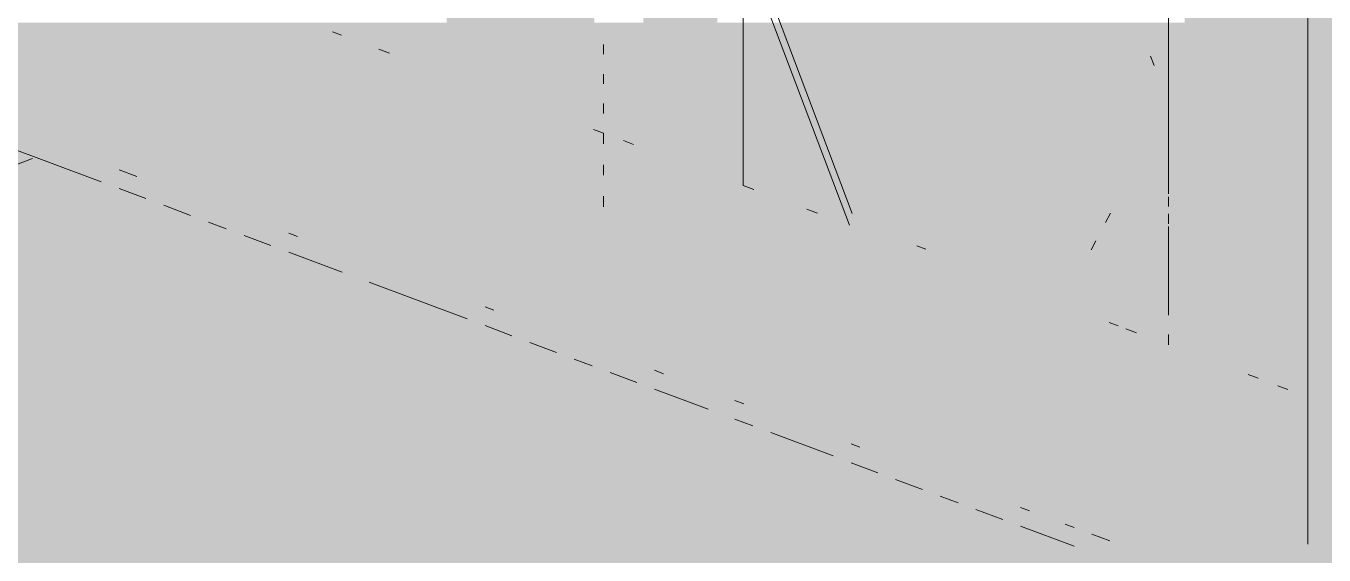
# Paper-space layout '03 3D Building and Roof' of a CAD drawing. Header units: millimetres. Extents: x 5 to 415, y 5 to 292.
# Drawn here: x 169.51 to 178.55, y 92.18 to 95.86 of the extents above; entities that cross this region are included whole.
import ezdxf

# ---------------------------------------------------------------- set-up
doc = ezdxf.new("R2010")
doc.units = ezdxf.units.MM
doc.layers.add('EXISTING', color=7, linetype='Continuous')
doc.layers.add('IMAGES', color=7, linetype='Continuous')

# ---------------------------------------------------------------- blocks, each defined once
blk = doc.blocks.new('SHEET_03')
at = {"layer": 'EXISTING', "color": 250, "lineweight": 9}
for p, q in [((174.502, 94.7517), (174.502, 98.1184)), ((177.4646, 95.3252), (177.4646, 96.5878)), ((178.4368, 96.6445), (178.4368, 93.2777)), ((174.502, 96.4351), (174.502, 94.7517)), ((175.2427, 94.4742), (174.502, 96.4351)), ((174.5464, 96.4517), (175.2624, 94.5562)), ((171.7055, 95.7993), (171.6426, 95.8228)), ((177.4646, 95.8406), (177.4646, 95.7719)), ((171.9653, 95.702), (172.0393, 95.6742)), ((173.5299, 95.7342), (173.5299, 95.6655)), ((177.3412, 95.6521), (177.3659, 95.5867)), ((177.4646, 95.6344), (177.4646, 95.0161)), ((173.5299, 95.5281), (173.5299, 95.4594)), ((173.5299, 95.322), (173.5299, 95.2533)), ((177.4646, 94.694), (177.4646, 95.3252)), ((173.4605, 95.1419), (173.5299, 95.1159)), ((173.5299, 95.1159), (173.5299, 95.0426)), ((173.6688, 95.0638), (173.7382, 95.0378)), ((170.0309, 94.7761), (169.347, 95.0323)), ((168.5527, 94.565), (169.551, 94.939)), ((173.5299, 94.896), (173.5299, 94.8228)), ((177.4646, 94.8786), (177.4646, 94.8099)), ((170.1553, 94.8606), (170.2797, 94.814)), ((170.3418, 94.6596), (170.1553, 94.7295)), ((174.502, 94.7517), (174.5761, 94.7239)), ((170.6527, 94.5432), (170.4662, 94.613)), ((173.5299, 94.6762), (173.5299, 94.603)), ((177.4646, 94.6725), (177.4646, 94.6038)), ((174.9464, 94.5852), (175.0205, 94.5575)), ((177.0606, 94.5584), (177.027, 94.4945)), ((177.4646, 94.4836), (177.4646, 94.5537)), ((170.9014, 94.45), (170.7771, 94.4966)), ((171.3367, 94.4181), (171.3989, 94.3948)), ((177.4646, 94.4664), (177.4646, 93.848)), ((171.2123, 94.3335), (171.0258, 94.4034)), ((175.7132, 94.3313), (175.7761, 94.3077)), ((176.9596, 94.3667), (176.926, 94.3028)), ((177.4646, 94.2731), (177.4646, 94.3433)), ((171.7097, 94.1472), (171.3367, 94.2869)), ((172.5802, 93.8211), (171.8963, 94.0773)), ((177.4646, 94.0627), (177.4646, 94.1329)), ((172.7046, 93.9056), (172.7668, 93.8823)), ((177.4646, 93.8523), (177.4646, 93.9224)), ((177.1157, 93.7726), (177.0528, 93.7962)), ((172.8911, 93.7046), (172.7046, 93.7745)), ((177.1684, 93.7529), (177.2424, 93.7251)), ((177.4646, 93.6419), (177.4646, 93.712)), ((177.4646, 93.7106), (177.4646, 93.6419)), ((173.202, 93.5882), (173.0155, 93.6581)), ((173.4507, 93.495), (173.3264, 93.5416)), ((173.7616, 93.3785), (173.5751, 93.4484)), ((173.886, 93.4631), (173.9481, 93.4398)), ((178.0201, 93.4338), (178.0896, 93.4078)), ((174.259, 93.1922), (173.886, 93.332)), ((178.2284, 93.3557), (178.2979, 93.3297)), ((174.4456, 93.2534), (174.5077, 93.2301)), ((178.4368, 93.2777), (178.4368, 92.2519)), ((174.5699, 93.0757), (174.4456, 93.1223)), ((175.1295, 92.8661), (174.6943, 93.0292)), ((175.2539, 92.9506), (175.3161, 92.9273)), ((175.4404, 92.7497), (175.2539, 92.8195)), ((175.7513, 92.6332), (175.5648, 92.7031)), ((176, 92.54), (175.8757, 92.5866)), ((176.3109, 92.4236), (176.1244, 92.4934)), ((176.4353, 92.5081), (176.4974, 92.4848)), ((176.8083, 92.2372), (176.4353, 92.377)), ((176.7461, 92.3916), (176.8083, 92.3683)), ((176.9327, 92.3218), (177.057, 92.2752))]:
    blk.add_line(p, q, dxfattribs=at)
at = {"layer": 'IMAGES', "color": 7}
for points in [[(173.808, 95.2), (174.1508, 95.2), (173.808, 97.9429), (174.1508, 97.9429)], [(174.1508, 95.2), (174.3221, 95.2), (174.1508, 97.7714), (174.3221, 97.7714)], [(177.578, 95.7143), (178.0921, 95.7143), (177.578, 96.4), (178.0921, 96.4)], [(178.0921, 93.6571), (178.2635, 93.6571), (178.0921, 96.4), (178.2635, 96.4)], [(173.2939, 95.7143), (173.4653, 95.7143), (173.2939, 96.2286), (173.4653, 96.2286)], [(178.2635, 93.3143), (178.4348, 93.3143), (178.2635, 96.2286), (178.4348, 96.2286)], [(178.4348, 92.2857), (178.6062, 92.2857), (178.4348, 96.2286), (178.6062, 96.2286)], [(172.4371, 95.7143), (172.7798, 95.7143), (172.4371, 96.0571), (172.7798, 96.0571)], [(172.7798, 95.7143), (172.9512, 95.7143), (172.7798, 96.0571), (172.9512, 96.0571)], [(172.9512, 95.7143), (173.2939, 95.7143), (172.9512, 96.0571), (173.2939, 96.0571)], [(169.0099, 95.7143), (170.7235, 95.7143), (169.0099, 95.8857), (170.7235, 95.8857)], [(170.7235, 95.7143), (170.8949, 95.7143), (170.7235, 95.8857), (170.8949, 95.8857)], [(170.8949, 95.7143), (171.0662, 95.7143), (170.8949, 95.8857), (171.0662, 95.8857)], [(171.0662, 95.7143), (171.2376, 95.7143), (171.0662, 95.8857), (171.2376, 95.8857)], [(171.2376, 95.7143), (171.4089, 95.7143), (171.2376, 95.8857), (171.4089, 95.8857)], [(171.4089, 95.7143), (171.5803, 95.7143), (171.4089, 95.8857), (171.5803, 95.8857)], [(171.5803, 95.7143), (171.923, 95.7143), (171.5803, 95.8857), (171.923, 95.8857)], [(171.923, 95.7143), (172.0944, 95.7143), (171.923, 95.8857), (172.0944, 95.8857)], [(172.0944, 95.7143), (172.4371, 95.7143), (172.0944, 95.8857), (172.4371, 95.8857)], [(173.4653, 95.7143), (173.6367, 95.7143), (173.4653, 95.8857), (173.6367, 95.8857)], [(173.6367, 95.3714), (173.808, 95.3714), (173.6367, 95.8857), (173.808, 95.8857)], [(174.3221, 95.0286), (174.4935, 95.0286), (174.3221, 95.8857), (174.4935, 95.8857)], [(174.4935, 94.6857), (174.6648, 94.6857), (174.4935, 95.8857), (174.6648, 95.8857)], [(174.6648, 95.7143), (174.8362, 95.7143), (174.6648, 95.8857), (174.8362, 95.8857)], [(174.8362, 95.7143), (175.0076, 95.7143), (174.8362, 95.8857), (175.0076, 95.8857)], [(175.0076, 95.7143), (175.1789, 95.7143), (175.0076, 95.8857), (175.1789, 95.8857)], [(175.1789, 95.7143), (177.0639, 95.7143), (175.1789, 95.8857), (177.0639, 95.8857)], [(177.0639, 95.5429), (177.2353, 95.5429), (177.0639, 95.8857), (177.2353, 95.8857)], [(177.2353, 95.7143), (177.578, 95.7143), (177.2353, 95.8857), (177.578, 95.8857)], [(169.3526, 95.5429), (169.5239, 95.5429), (169.3526, 95.7143), (169.5239, 95.7143)], [(169.5239, 95.5429), (169.6953, 95.5429), (169.5239, 95.7143), (169.6953, 95.7143)], [(169.6953, 95.5429), (171.0662, 95.5429), (169.6953, 95.7143), (171.0662, 95.7143)], [(171.0662, 95.5429), (171.2376, 95.5429), (171.0662, 95.7143), (171.2376, 95.7143)], [(171.2376, 95.5429), (171.4089, 95.5429), (171.2376, 95.7143), (171.4089, 95.7143)], [(171.4089, 95.5429), (171.7517, 95.5429), (171.4089, 95.7143), (171.7517, 95.7143)], [(171.7517, 95.5429), (171.923, 95.5429), (171.7517, 95.7143), (171.923, 95.7143)], [(171.923, 95.5429), (172.2658, 95.5429), (171.923, 95.7143), (172.2658, 95.7143)], [(172.2658, 95.5429), (172.4371, 95.5429), (172.2658, 95.7143), (172.4371, 95.7143)], [(172.4371, 95.5429), (172.6085, 95.5429), (172.4371, 95.7143), (172.6085, 95.7143)], [(172.6085, 95.5429), (172.7798, 95.5429), (172.6085, 95.7143), (172.7798, 95.7143)], [(172.7798, 95.5429), (173.2939, 95.5429), (172.7798, 95.7143), (173.2939, 95.7143)], [(173.2939, 95.3714), (173.4653, 95.3714), (173.2939, 95.7143), (173.4653, 95.7143)], [(173.4653, 95.2), (173.6367, 95.2), (173.4653, 95.7143), (173.6367, 95.7143)], [(174.6648, 95.5429), (174.8362, 95.5429), (174.6648, 95.7143), (174.8362, 95.7143)], [(174.8362, 95.5429), (175.0076, 95.5429), (174.8362, 95.7143), (175.0076, 95.7143)], [(175.0076, 95.5429), (177.0639, 95.5429), (175.0076, 95.7143), (177.0639, 95.7143)], [(177.2353, 95.5429), (177.4066, 95.5429), (177.2353, 95.7143), (177.4066, 95.7143)], [(177.4066, 95.5429), (177.578, 95.5429), (177.4066, 95.7143), (177.578, 95.7143)], [(177.578, 95.5429), (177.7494, 95.5429), (177.578, 95.7143), (177.7494, 95.7143)], [(177.7494, 94.8571), (178.0921, 94.8571), (177.7494, 95.7143), (178.0921, 95.7143)], [(169.3526, 95.3714), (169.5239, 95.3714), (169.3526, 95.5429), (169.5239, 95.5429)], [(169.5239, 95.3714), (169.6953, 95.3714), (169.5239, 95.5429), (169.6953, 95.5429)], [(169.6953, 95.3714), (169.8667, 95.3714), (169.6953, 95.5429), (169.8667, 95.5429)], [(169.8667, 95.3714), (170.038, 95.3714), (169.8667, 95.5429), (170.038, 95.5429)], [(170.038, 95.3714), (171.7517, 95.3714), (170.038, 95.5429), (171.7517, 95.5429)], [(171.7517, 95.3714), (171.923, 95.3714), (171.7517, 95.5429), (171.923, 95.5429)], [(171.923, 95.3714), (172.0944, 95.3714), (171.923, 95.5429), (172.0944, 95.5429)], [(172.0944, 95.3714), (172.2658, 95.3714), (172.0944, 95.5429), (172.2658, 95.5429)], [(172.2658, 95.3714), (172.6085, 95.3714), (172.2658, 95.5429), (172.6085, 95.5429)], [(172.6085, 95.3714), (172.7798, 95.3714), (172.6085, 95.5429), (172.7798, 95.5429)], [(172.7798, 95.3714), (172.9512, 95.3714), (172.7798, 95.5429), (172.9512, 95.5429)], [(172.9512, 95.3714), (173.1226, 95.3714), (172.9512, 95.5429), (173.1226, 95.5429)], [(173.1226, 95.3714), (173.2939, 95.3714), (173.1226, 95.5429), (173.2939, 95.5429)], [(174.6648, 94.8571), (174.8362, 94.8571), (174.6648, 95.5429), (174.8362, 95.5429)], [(174.8362, 95.2), (175.0076, 95.2), (174.8362, 95.5429), (175.0076, 95.5429)], [(175.0076, 95.3714), (175.1789, 95.3714), (175.0076, 95.5429), (175.1789, 95.5429)], [(175.1789, 95.3714), (177.2353, 95.3714), (175.1789, 95.5429), (177.2353, 95.5429)], [(177.2353, 95.3714), (177.4066, 95.3714), (177.2353, 95.5429), (177.4066, 95.5429)], [(177.4066, 95.2), (177.578, 95.2), (177.4066, 95.5429), (177.578, 95.5429)], [(177.578, 95.2), (177.7494, 95.2), (177.578, 95.5429), (177.7494, 95.5429)], [(169.3526, 95.2), (169.5239, 95.2), (169.3526, 95.3714), (169.5239, 95.3714)], [(169.5239, 95.2), (169.6953, 95.2), (169.5239, 95.3714), (169.6953, 95.3714)], [(169.6953, 95.2), (170.038, 95.2), (169.6953, 95.3714), (170.038, 95.3714)], [(170.038, 95.2), (170.2094, 95.2), (170.038, 95.3714), (170.2094, 95.3714)], [(170.2094, 95.2), (170.3808, 95.2), (170.2094, 95.3714), (170.3808, 95.3714)], [(170.3808, 95.2), (171.923, 95.2), (170.3808, 95.3714), (171.923, 95.3714)], [(171.923, 95.2), (172.2658, 95.2), (171.923, 95.3714), (172.2658, 95.3714)], [(172.2658, 95.2), (172.4371, 95.2), (172.2658, 95.3714), (172.4371, 95.3714)], [(172.4371, 95.2), (172.6085, 95.2), (172.4371, 95.3714), (172.6085, 95.3714)], [(172.6085, 95.2), (172.9512, 95.2), (172.6085, 95.3714), (172.9512, 95.3714)], [(172.9512, 95.2), (173.1226, 95.2), (172.9512, 95.3714), (173.1226, 95.3714)], [(173.1226, 95.2), (173.4653, 95.2), (173.1226, 95.3714), (173.4653, 95.3714)], [(173.6367, 95.2), (173.808, 95.2), (173.6367, 95.3714), (173.808, 95.3714)], [(175.0076, 95.2), (175.3503, 95.2), (175.0076, 95.3714), (175.3503, 95.3714)], [(175.3503, 95.2), (177.0639, 95.2), (175.3503, 95.3714), (177.0639, 95.3714)], [(177.0639, 95.2), (177.2353, 95.2), (177.0639, 95.3714), (177.2353, 95.3714)], [(177.2353, 95.2), (177.4066, 95.2), (177.2353, 95.3714), (177.4066, 95.3714)], [(169.3526, 95.0286), (169.5239, 95.0286), (169.3526, 95.2), (169.5239, 95.2)], [(169.5239, 95.0286), (169.6953, 95.0286), (169.5239, 95.2), (169.6953, 95.2)], [(169.6953, 95.0286), (169.8667, 95.0286), (169.6953, 95.2), (169.8667, 95.2)], [(169.8667, 95.0286), (170.038, 95.0286), (169.8667, 95.2), (170.038, 95.2)], [(170.038, 95.0286), (170.3808, 95.0286), (170.038, 95.2), (170.3808, 95.2)], [(170.3808, 95.0286), (170.5521, 95.0286), (170.3808, 95.2), (170.5521, 95.2)], [(170.5521, 95.0286), (170.7235, 95.0286), (170.5521, 95.2), (170.7235, 95.2)], [(170.7235, 95.0286), (171.2376, 95.0286), (170.7235, 95.2), (171.2376, 95.2)], [(171.2376, 95.0286), (171.4089, 95.0286), (171.2376, 95.2), (171.4089, 95.2)], [(171.4089, 95.0286), (172.4371, 95.0286), (171.4089, 95.2), (172.4371, 95.2)], [(172.4371, 95.0286), (172.6085, 95.0286), (172.4371, 95.2), (172.6085, 95.2)], [(172.6085, 95.0286), (172.7798, 95.0286), (172.6085, 95.2), (172.7798, 95.2)], [(172.7798, 95.0286), (173.1226, 95.0286), (172.7798, 95.2), (173.1226, 95.2)], [(173.1226, 95.0286), (173.2939, 95.0286), (173.1226, 95.2), (173.2939, 95.2)], [(173.2939, 95.0286), (173.4653, 95.0286), (173.2939, 95.2), (173.4653, 95.2)], [(173.4653, 95.0286), (173.6367, 95.0286), (173.4653, 95.2), (173.6367, 95.2)], [(173.6367, 95.0286), (173.808, 95.0286), (173.6367, 95.2), (173.808, 95.2)], [(173.808, 95.0286), (174.3221, 95.0286), (173.808, 95.2), (174.3221, 95.2)], [(174.8362, 95.0286), (175.0076, 95.0286), (174.8362, 95.2), (175.0076, 95.2)], [(175.0076, 95.0286), (175.1789, 95.0286), (175.0076, 95.2), (175.1789, 95.2)], [(175.1789, 95.0286), (177.0639, 95.0286), (175.1789, 95.2), (177.0639, 95.2)], [(177.0639, 94.8571), (177.2353, 94.8571), (177.0639, 95.2), (177.2353, 95.2)], [(177.2353, 95.0286), (177.4066, 95.0286), (177.2353, 95.2), (177.4066, 95.2)], [(177.4066, 95.0286), (177.578, 95.0286), (177.4066, 95.2), (177.578, 95.2)], [(177.578, 94.8571), (177.7494, 94.8571), (177.578, 95.2), (177.7494, 95.2)], [(169.3526, 94.8571), (169.5239, 94.8571), (169.3526, 95.0286), (169.5239, 95.0286)], [(169.5239, 94.8571), (169.6953, 94.8571), (169.5239, 95.0286), (169.6953, 95.0286)], [(169.6953, 94.8571), (169.8667, 94.8571), (169.6953, 95.0286), (169.8667, 95.0286)], [(169.8667, 94.8571), (170.038, 94.8571), (169.8667, 95.0286), (170.038, 95.0286)], [(170.038, 94.8571), (170.3808, 94.8571), (170.038, 95.0286), (170.3808, 95.0286)], [(170.3808, 94.8571), (170.5521, 94.8571), (170.3808, 95.0286), (170.5521, 95.0286)], [(170.5521, 94.8571), (171.0662, 94.8571), (170.5521, 95.0286), (171.0662, 95.0286)], [(171.0662, 94.8571), (171.2376, 94.8571), (171.0662, 95.0286), (171.2376, 95.0286)], [(171.2376, 94.8571), (171.4089, 94.8571), (171.2376, 95.0286), (171.4089, 95.0286)], [(171.4089, 94.8571), (171.5803, 94.8571), (171.4089, 95.0286), (171.5803, 95.0286)], [(171.5803, 94.8571), (173.1226, 94.8571), (171.5803, 95.0286), (173.1226, 95.0286)], [(173.1226, 94.8571), (173.2939, 94.8571), (173.1226, 95.0286), (173.2939, 95.0286)], [(173.2939, 94.8571), (173.4653, 94.8571), (173.2939, 95.0286), (173.4653, 95.0286)], [(173.4653, 94.5143), (173.6367, 94.5143), (173.4653, 95.0286), (173.6367, 95.0286)], [(173.6367, 94.8571), (173.808, 94.8571), (173.6367, 95.0286), (173.808, 95.0286)], [(173.808, 94.8571), (173.9794, 94.8571), (173.808, 95.0286), (173.9794, 95.0286)], [(173.9794, 94.8571), (174.1508, 94.8571), (173.9794, 95.0286), (174.1508, 95.0286)], [(174.1508, 94.8571), (174.3221, 94.8571), (174.1508, 95.0286), (174.3221, 95.0286)], [(174.3221, 94.8571), (174.4935, 94.8571), (174.3221, 95.0286), (174.4935, 95.0286)], [(174.8362, 94.8571), (175.0076, 94.8571), (174.8362, 95.0286), (175.0076, 95.0286)], [(175.0076, 94.8571), (175.1789, 94.8571), (175.0076, 95.0286), (175.1789, 95.0286)], [(175.1789, 94.8571), (175.3503, 94.8571), (175.1789, 95.0286), (175.3503, 95.0286)], [(175.3503, 94.8571), (177.0639, 94.8571), (175.3503, 95.0286), (177.0639, 95.0286)], [(177.2353, 94.8571), (177.578, 94.8571), (177.2353, 95.0286), (177.578, 95.0286)], [(169.3526, 94.6857), (170.038, 94.6857), (169.3526, 94.8571), (170.038, 94.8571)], [(170.038, 94.6857), (170.2094, 94.6857), (170.038, 94.8571), (170.2094, 94.8571)], [(170.2094, 94.6857), (170.3808, 94.6857), (170.2094, 94.8571), (170.3808, 94.8571)], [(170.3808, 94.6857), (170.5521, 94.6857), (170.3808, 94.8571), (170.5521, 94.8571)], [(170.5521, 94.6857), (170.8949, 94.6857), (170.5521, 94.8571), (170.8949, 94.8571)], [(170.8949, 94.6857), (171.0662, 94.6857), (170.8949, 94.8571), (171.0662, 94.8571)], [(171.0662, 94.6857), (171.2376, 94.6857), (171.0662, 94.8571), (171.2376, 94.8571)], [(171.2376, 94.6857), (171.4089, 94.6857), (171.2376, 94.8571), (171.4089, 94.8571)], [(171.4089, 94.6857), (171.5803, 94.6857), (171.4089, 94.8571), (171.5803, 94.8571)], [(171.5803, 94.6857), (171.7517, 94.6857), (171.5803, 94.8571), (171.7517, 94.8571)], [(171.7517, 94.6857), (173.2939, 94.6857), (171.7517, 94.8571), (173.2939, 94.8571)], [(173.2939, 94.5143), (173.4653, 94.5143), (173.2939, 94.8571), (173.4653, 94.8571)], [(173.6367, 94.5143), (173.808, 94.5143), (173.6367, 94.8571), (173.808, 94.8571)], [(173.808, 94.6857), (173.9794, 94.6857), (173.808, 94.8571), (173.9794, 94.8571)], [(173.9794, 94.6857), (174.3221, 94.6857), (173.9794, 94.8571), (174.3221, 94.8571)], [(174.3221, 94.6857), (174.4935, 94.6857), (174.3221, 94.8571), (174.4935, 94.8571)], [(174.6648, 94.6857), (174.8362, 94.6857), (174.6648, 94.8571), (174.8362, 94.8571)], [(174.8362, 94.6857), (175.0076, 94.6857), (174.8362, 94.8571), (175.0076, 94.8571)], [(175.0076, 94.6857), (175.1789, 94.6857), (175.0076, 94.8571), (175.1789, 94.8571)], [(175.1789, 94.6857), (175.3503, 94.6857), (175.1789, 94.8571), (175.3503, 94.8571)], [(175.3503, 94.6857), (176.8926, 94.6857), (175.3503, 94.8571), (176.8926, 94.8571)], [(176.8926, 94.5143), (177.0639, 94.5143), (176.8926, 94.8571), (177.0639, 94.8571)], [(177.0639, 94.6857), (177.2353, 94.6857), (177.0639, 94.8571), (177.2353, 94.8571)], [(177.2353, 94.6857), (177.4066, 94.6857), (177.2353, 94.8571), (177.4066, 94.8571)], [(177.4066, 93.4857), (177.578, 93.4857), (177.4066, 94.8571), (177.578, 94.8571)], [(177.578, 93.8286), (178.0921, 93.8286), (177.578, 94.8571), (178.0921, 94.8571)], [(169.3526, 94.5143), (169.5239, 94.5143), (169.3526, 94.6857), (169.5239, 94.6857)], [(169.5239, 94.5143), (169.8667, 94.5143), (169.5239, 94.6857), (169.8667, 94.6857)], [(169.8667, 94.5143), (170.2094, 94.5143), (169.8667, 94.6857), (170.2094, 94.6857)], [(170.2094, 94.5143), (170.7235, 94.5143), (170.2094, 94.6857), (170.7235, 94.6857)], [(170.7235, 94.5143), (170.8949, 94.5143), (170.7235, 94.6857), (170.8949, 94.6857)], [(170.8949, 94.5143), (171.0662, 94.5143), (170.8949, 94.6857), (171.0662, 94.6857)], [(171.0662, 94.5143), (171.4089, 94.5143), (171.0662, 94.6857), (171.4089, 94.6857)], [(171.4089, 94.5143), (171.5803, 94.5143), (171.4089, 94.6857), (171.5803, 94.6857)], [(171.5803, 94.5143), (171.923, 94.5143), (171.5803, 94.6857), (171.923, 94.6857)], [(171.923, 94.5143), (172.2658, 94.5143), (171.923, 94.6857), (172.2658, 94.6857)], [(172.2658, 94.5143), (173.2939, 94.5143), (172.2658, 94.6857), (173.2939, 94.6857)], [(173.808, 94.5143), (173.9794, 94.5143), (173.808, 94.6857), (173.9794, 94.6857)], [(173.9794, 94.5143), (174.1508, 94.5143), (173.9794, 94.6857), (174.1508, 94.6857)], [(174.1508, 94.5143), (174.3221, 94.5143), (174.1508, 94.6857), (174.3221, 94.6857)], [(174.3221, 94.5143), (174.4935, 94.5143), (174.3221, 94.6857), (174.4935, 94.6857)], [(174.4935, 94.5143), (174.6648, 94.5143), (174.4935, 94.6857), (174.6648, 94.6857)], [(174.6648, 94.5143), (174.8362, 94.5143), (174.6648, 94.6857), (174.8362, 94.6857)], [(174.8362, 94.5143), (175.0076, 94.5143), (174.8362, 94.6857), (175.0076, 94.6857)], [(175.0076, 94.5143), (175.1789, 94.5143), (175.0076, 94.6857), (175.1789, 94.6857)], [(175.1789, 94.5143), (175.3503, 94.5143), (175.1789, 94.6857), (175.3503, 94.6857)], [(175.3503, 94.5143), (175.5217, 94.5143), (175.3503, 94.6857), (175.5217, 94.6857)], [(175.5217, 94.5143), (175.693, 94.5143), (175.5217, 94.6857), (175.693, 94.6857)], [(175.693, 94.5143), (176.8926, 94.5143), (175.693, 94.6857), (176.8926, 94.6857)], [(177.0639, 94.5143), (177.2353, 94.5143), (177.0639, 94.6857), (177.2353, 94.6857)], [(177.2353, 94.3429), (177.4066, 94.3429), (177.2353, 94.6857), (177.4066, 94.6857)], [(169.3526, 94.3429), (169.8667, 94.3429), (169.3526, 94.5143), (169.8667, 94.5143)], [(169.8667, 94.3429), (170.2094, 94.3429), (169.8667, 94.5143), (170.2094, 94.5143)], [(170.2094, 94.3429), (170.3808, 94.3429), (170.2094, 94.5143), (170.3808, 94.5143)], [(170.3808, 94.3429), (170.7235, 94.3429), (170.3808, 94.5143), (170.7235, 94.5143)], [(170.7235, 94.3429), (170.8949, 94.3429), (170.7235, 94.5143), (170.8949, 94.5143)], [(170.8949, 94.3429), (171.0662, 94.3429), (170.8949, 94.5143), (171.0662, 94.5143)], [(171.0662, 94.1714), (171.4089, 94.1714), (171.0662, 94.5143), (171.4089, 94.5143)], [(171.4089, 94.3429), (171.5803, 94.3429), (171.4089, 94.5143), (171.5803, 94.5143)], [(171.5803, 94.3429), (172.4371, 94.3429), (171.5803, 94.5143), (172.4371, 94.5143)], [(172.4371, 94.3429), (172.7798, 94.3429), (172.4371, 94.5143), (172.7798, 94.5143)], [(172.7798, 94.3429), (172.9512, 94.3429), (172.7798, 94.5143), (172.9512, 94.5143)], [(172.9512, 94.3429), (173.1226, 94.3429), (172.9512, 94.5143), (173.1226, 94.5143)], [(173.1226, 94.1714), (173.2939, 94.1714), (173.1226, 94.5143), (173.2939, 94.5143)], [(173.2939, 94), (173.4653, 94), (173.2939, 94.5143), (173.4653, 94.5143)], [(173.4653, 94), (173.6367, 94), (173.4653, 94.5143), (173.6367, 94.5143)], [(173.6367, 94), (173.808, 94), (173.6367, 94.5143), (173.808, 94.5143)], [(173.808, 94.3429), (174.1508, 94.3429), (173.808, 94.5143), (174.1508, 94.5143)], [(174.1508, 94.3429), (174.6648, 94.3429), (174.1508, 94.5143), (174.6648, 94.5143)], [(174.6648, 94.3429), (174.8362, 94.3429), (174.6648, 94.5143), (174.8362, 94.5143)], [(174.8362, 94.3429), (175.0076, 94.3429), (174.8362, 94.5143), (175.0076, 94.5143)], [(175.0076, 94.3429), (175.1789, 94.3429), (175.0076, 94.5143), (175.1789, 94.5143)], [(175.1789, 94.3429), (175.5217, 94.3429), (175.1789, 94.5143), (175.5217, 94.5143)], [(175.5217, 94.3429), (175.693, 94.3429), (175.5217, 94.5143), (175.693, 94.5143)], [(175.693, 94.3429), (176.2071, 94.3429), (175.693, 94.5143), (176.2071, 94.5143)], [(176.2071, 94.3429), (176.7212, 94.3429), (176.2071, 94.5143), (176.7212, 94.5143)], [(176.7212, 94.3429), (176.8926, 94.3429), (176.7212, 94.5143), (176.8926, 94.5143)], [(176.8926, 94.3429), (177.0639, 94.3429), (176.8926, 94.5143), (177.0639, 94.5143)], [(177.0639, 94.3429), (177.2353, 94.3429), (177.0639, 94.5143), (177.2353, 94.5143)], [(168.8385, 94.1714), (170.3808, 94.1714), (168.8385, 94.3429), (170.3808, 94.3429)], [(170.3808, 94.1714), (170.7235, 94.1714), (170.3808, 94.3429), (170.7235, 94.3429)], [(170.7235, 94.1714), (171.0662, 94.1714), (170.7235, 94.3429), (171.0662, 94.3429)], [(171.4089, 94.1714), (171.5803, 94.1714), (171.4089, 94.3429), (171.5803, 94.3429)], [(171.5803, 94.1714), (171.7517, 94.1714), (171.5803, 94.3429), (171.7517, 94.3429)], [(171.7517, 94.1714), (171.923, 94.1714), (171.7517, 94.3429), (171.923, 94.3429)], [(171.923, 94.1714), (172.0944, 94.1714), (171.923, 94.3429), (172.0944, 94.3429)], [(172.0944, 94.1714), (172.2658, 94.1714), (172.0944, 94.3429), (172.2658, 94.3429)], [(172.2658, 94.1714), (172.4371, 94.1714), (172.2658, 94.3429), (172.4371, 94.3429)], [(172.4371, 94.1714), (172.7798, 94.1714), (172.4371, 94.3429), (172.7798, 94.3429)], [(172.7798, 94), (172.9512, 94), (172.7798, 94.3429), (172.9512, 94.3429)], [(172.9512, 94.1714), (173.1226, 94.1714), (172.9512, 94.3429), (173.1226, 94.3429)], [(173.808, 94.1714), (174.8362, 94.1714), (173.808, 94.3429), (174.8362, 94.3429)], [(174.8362, 94.1714), (175.0076, 94.1714), (174.8362, 94.3429), (175.0076, 94.3429)], [(175.0076, 94.1714), (175.1789, 94.1714), (175.0076, 94.3429), (175.1789, 94.3429)], [(175.1789, 94.1714), (175.3503, 94.1714), (175.1789, 94.3429), (175.3503, 94.3429)], [(175.3503, 94.1714), (175.5217, 94.1714), (175.3503, 94.3429), (175.5217, 94.3429)], [(175.5217, 94.1714), (175.693, 94.1714), (175.5217, 94.3429), (175.693, 94.3429)], [(175.693, 94.1714), (175.8644, 94.1714), (175.693, 94.3429), (175.8644, 94.3429)], [(175.8644, 94.1714), (176.0357, 94.1714), (175.8644, 94.3429), (176.0357, 94.3429)], [(176.0357, 94.1714), (176.2071, 94.1714), (176.0357, 94.3429), (176.2071, 94.3429)], [(176.2071, 94.1714), (176.8926, 94.1714), (176.2071, 94.3429), (176.8926, 94.3429)], [(176.8926, 94.1714), (177.0639, 94.1714), (176.8926, 94.3429), (177.0639, 94.3429)], [(177.0639, 94.1714), (177.2353, 94.1714), (177.0639, 94.3429), (177.2353, 94.3429)], [(177.2353, 94), (177.4066, 94), (177.2353, 94.3429), (177.4066, 94.3429)], [(165.754, 94), (171.0662, 94), (165.754, 94.1714), (171.0662, 94.1714)], [(171.0662, 94), (171.2376, 94), (171.0662, 94.1714), (171.2376, 94.1714)], [(171.2376, 94), (171.5803, 94), (171.2376, 94.1714), (171.5803, 94.1714)], [(171.5803, 94), (171.7517, 94), (171.5803, 94.1714), (171.7517, 94.1714)], [(171.7517, 94), (171.923, 94), (171.7517, 94.1714), (171.923, 94.1714)], [(171.923, 94), (172.0944, 94), (171.923, 94.1714), (172.0944, 94.1714)], [(172.0944, 94), (172.4371, 94), (172.0944, 94.1714), (172.4371, 94.1714)], [(172.4371, 94), (172.6085, 94), (172.4371, 94.1714), (172.6085, 94.1714)], [(172.6085, 94), (172.7798, 94), (172.6085, 94.1714), (172.7798, 94.1714)], [(172.9512, 94), (173.1226, 94), (172.9512, 94.1714), (173.1226, 94.1714)], [(173.1226, 94), (173.2939, 94), (173.1226, 94.1714), (173.2939, 94.1714)], [(173.808, 94), (175.5217, 94), (173.808, 94.1714), (175.5217, 94.1714)], [(175.5217, 94), (175.693, 94), (175.5217, 94.1714), (175.693, 94.1714)], [(175.693, 94), (175.8644, 94), (175.693, 94.1714), (175.8644, 94.1714)], [(175.8644, 94), (176.0357, 94), (175.8644, 94.1714), (176.0357, 94.1714)], [(176.0357, 94), (176.2071, 94), (176.0357, 94.1714), (176.2071, 94.1714)], [(176.2071, 94), (176.3785, 94), (176.2071, 94.1714), (176.3785, 94.1714)], [(176.3785, 94), (176.5498, 94), (176.3785, 94.1714), (176.5498, 94.1714)], [(176.5498, 94), (176.7212, 94), (176.5498, 94.1714), (176.7212, 94.1714)], [(176.7212, 94), (176.8926, 94), (176.7212, 94.1714), (176.8926, 94.1714)], [(176.8926, 94), (177.0639, 94), (176.8926, 94.1714), (177.0639, 94.1714)], [(177.0639, 94), (177.2353, 94), (177.0639, 94.1714), (177.2353, 94.1714)], [(165.5826, 93.8286), (171.2376, 93.8286), (165.5826, 94), (171.2376, 94)], [(171.2376, 93.8286), (171.4089, 93.8286), (171.2376, 94), (171.4089, 94)], [(171.4089, 93.8286), (171.7517, 93.8286), (171.4089, 94), (171.7517, 94)], [(171.7517, 93.8286), (171.923, 93.8286), (171.7517, 94), (171.923, 94)], [(171.923, 93.8286), (172.0944, 93.8286), (171.923, 94), (172.0944, 94)], [(172.0944, 93.8286), (172.2658, 93.8286), (172.0944, 94), (172.2658, 94)], [(172.2658, 93.8286), (172.4371, 93.8286), (172.2658, 94), (172.4371, 94)], [(172.4371, 93.8286), (172.6085, 93.8286), (172.4371, 94), (172.6085, 94)], [(172.6085, 93.8286), (172.7798, 93.8286), (172.6085, 94), (172.7798, 94)], [(172.7798, 93.8286), (172.9512, 93.8286), (172.7798, 94), (172.9512, 94)], [(172.9512, 93.8286), (173.1226, 93.8286), (172.9512, 94), (173.1226, 94)], [(173.1226, 93.8286), (173.4653, 93.8286), (173.1226, 94), (173.4653, 94)], [(173.4653, 93.8286), (173.6367, 93.8286), (173.4653, 94), (173.6367, 94)], [(173.6367, 93.8286), (173.9794, 93.8286), (173.6367, 94), (173.9794, 94)], [(173.9794, 93.8286), (175.693, 93.8286), (173.9794, 94), (175.693, 94)], [(175.693, 93.8286), (176.0357, 93.8286), (175.693, 94), (176.0357, 94)], [(176.0357, 93.8286), (176.2071, 93.8286), (176.0357, 94), (176.2071, 94)], [(176.2071, 93.8286), (176.3785, 93.8286), (176.2071, 94), (176.3785, 94)], [(176.3785, 93.8286), (176.5498, 93.8286), (176.3785, 94), (176.5498, 94)], [(176.5498, 93.8286), (176.7212, 93.8286), (176.5498, 94), (176.7212, 94)], [(176.7212, 93.8286), (176.8926, 93.8286), (176.7212, 94), (176.8926, 94)], [(176.8926, 93.8286), (177.0639, 93.8286), (176.8926, 94), (177.0639, 94)], [(177.0639, 93.8286), (177.2353, 93.8286), (177.0639, 94), (177.2353, 94)], [(177.2353, 93.8286), (177.4066, 93.8286), (177.2353, 94), (177.4066, 94)], [(164.8971, 93.6571), (171.923, 93.6571), (164.8971, 93.8286), (171.923, 93.8286)], [(171.923, 93.6571), (172.0944, 93.6571), (171.923, 93.8286), (172.0944, 93.8286)], [(172.0944, 93.6571), (172.4371, 93.6571), (172.0944, 93.8286), (172.4371, 93.8286)], [(172.4371, 93.6571), (173.1226, 93.6571), (172.4371, 93.8286), (173.1226, 93.8286)], [(173.1226, 93.6571), (173.4653, 93.6571), (173.1226, 93.8286), (173.4653, 93.8286)], [(173.4653, 93.6571), (173.9794, 93.6571), (173.4653, 93.8286), (173.9794, 93.8286)], [(173.9794, 93.6571), (174.1508, 93.6571), (173.9794, 93.8286), (174.1508, 93.8286)], [(174.1508, 93.6571), (174.4935, 93.6571), (174.1508, 93.8286), (174.4935, 93.8286)], [(174.4935, 93.6571), (174.6648, 93.6571), (174.4935, 93.8286), (174.6648, 93.8286)], [(174.6648, 93.6571), (174.8362, 93.6571), (174.6648, 93.8286), (174.8362, 93.8286)], [(174.8362, 93.6571), (176.2071, 93.6571), (174.8362, 93.8286), (176.2071, 93.8286)], [(176.2071, 93.6571), (176.5498, 93.6571), (176.2071, 93.8286), (176.5498, 93.8286)], [(176.5498, 93.6571), (176.8926, 93.6571), (176.5498, 93.8286), (176.8926, 93.8286)], [(176.8926, 93.6571), (177.4066, 93.6571), (176.8926, 93.8286), (177.4066, 93.8286)], [(177.578, 93.6571), (177.7494, 93.6571), (177.578, 93.8286), (177.7494, 93.8286)], [(177.7494, 93.6571), (177.9207, 93.6571), (177.7494, 93.8286), (177.9207, 93.8286)], [(177.9207, 93.6571), (178.0921, 93.6571), (177.9207, 93.8286), (178.0921, 93.8286)], [(164.5544, 93.4857), (172.0944, 93.4857), (164.5544, 93.6571), (172.0944, 93.6571)], [(172.0944, 93.4857), (172.4371, 93.4857), (172.0944, 93.6571), (172.4371, 93.6571)], [(172.4371, 93.4857), (172.6085, 93.4857), (172.4371, 93.6571), (172.6085, 93.6571)], [(172.6085, 93.4857), (172.7798, 93.4857), (172.6085, 93.6571), (172.7798, 93.6571)], [(172.7798, 93.4857), (172.9512, 93.4857), (172.7798, 93.6571), (172.9512, 93.6571)], [(172.9512, 93.4857), (173.4653, 93.4857), (172.9512, 93.6571), (173.4653, 93.6571)], [(173.4653, 93.4857), (173.6367, 93.4857), (173.4653, 93.6571), (173.6367, 93.6571)], [(173.6367, 93.4857), (173.808, 93.4857), (173.6367, 93.6571), (173.808, 93.6571)], [(173.808, 93.4857), (173.9794, 93.4857), (173.808, 93.6571), (173.9794, 93.6571)], [(173.9794, 93.4857), (174.1508, 93.4857), (173.9794, 93.6571), (174.1508, 93.6571)], [(174.1508, 93.4857), (174.6648, 93.4857), (174.1508, 93.6571), (174.6648, 93.6571)], [(174.6648, 93.4857), (174.8362, 93.4857), (174.6648, 93.6571), (174.8362, 93.6571)], [(174.8362, 93.4857), (175.0076, 93.4857), (174.8362, 93.6571), (175.0076, 93.6571)], [(175.0076, 93.4857), (176.5498, 93.4857), (175.0076, 93.6571), (176.5498, 93.6571)], [(176.5498, 93.4857), (176.8926, 93.4857), (176.5498, 93.6571), (176.8926, 93.6571)], [(176.8926, 93.4857), (177.0639, 93.4857), (176.8926, 93.6571), (177.0639, 93.6571)], [(177.0639, 93.4857), (177.2353, 93.4857), (177.0639, 93.6571), (177.2353, 93.6571)], [(177.2353, 93.4857), (177.4066, 93.4857), (177.2353, 93.6571), (177.4066, 93.6571)], [(177.578, 93.4857), (177.9207, 93.4857), (177.578, 93.6571), (177.9207, 93.6571)], [(177.9207, 93.4857), (178.2635, 93.4857), (177.9207, 93.6571), (178.2635, 93.6571)], [(164.0403, 93.3143), (172.6085, 93.3143), (164.0403, 93.4857), (172.6085, 93.4857)], [(172.6085, 93.3143), (172.7798, 93.3143), (172.6085, 93.4857), (172.7798, 93.4857)], [(172.7798, 93.3143), (172.9512, 93.3143), (172.7798, 93.4857), (172.9512, 93.4857)], [(172.9512, 93.3143), (173.2939, 93.3143), (172.9512, 93.4857), (173.2939, 93.4857)], [(173.2939, 93.3143), (173.4653, 93.3143), (173.2939, 93.4857), (173.4653, 93.4857)], [(173.4653, 93.3143), (173.6367, 93.3143), (173.4653, 93.4857), (173.6367, 93.4857)], [(173.6367, 93.3143), (173.808, 93.3143), (173.6367, 93.4857), (173.808, 93.4857)], [(173.808, 93.1429), (173.9794, 93.1429), (173.808, 93.4857), (173.9794, 93.4857)], [(173.9794, 93.3143), (174.1508, 93.3143), (173.9794, 93.4857), (174.1508, 93.4857)], [(174.1508, 93.3143), (174.3221, 93.3143), (174.1508, 93.4857), (174.3221, 93.4857)], [(174.3221, 93.3143), (174.4935, 93.3143), (174.3221, 93.4857), (174.4935, 93.4857)], [(174.4935, 93.3143), (175.0076, 93.3143), (174.4935, 93.4857), (175.0076, 93.4857)], [(175.0076, 93.3143), (175.3503, 93.3143), (175.0076, 93.4857), (175.3503, 93.4857)], [(175.3503, 93.3143), (177.0639, 93.3143), (175.3503, 93.4857), (177.0639, 93.4857)], [(177.0639, 93.3143), (177.2353, 93.3143), (177.0639, 93.4857), (177.2353, 93.4857)], [(177.2353, 93.3143), (177.578, 93.3143), (177.2353, 93.4857), (177.578, 93.4857)], [(177.578, 93.3143), (178.0921, 93.3143), (177.578, 93.4857), (178.0921, 93.4857)], [(178.0921, 93.3143), (178.2635, 93.3143), (178.0921, 93.4857), (178.2635, 93.4857)], [(163.5262, 93.1429), (173.2939, 93.1429), (163.5262, 93.3143), (173.2939, 93.3143)], [(173.2939, 93.1429), (173.4653, 93.1429), (173.2939, 93.3143), (173.4653, 93.3143)], [(173.4653, 93.1429), (173.6367, 93.1429), (173.4653, 93.3143), (173.6367, 93.3143)], [(173.6367, 93.1429), (173.808, 93.1429), (173.6367, 93.3143), (173.808, 93.3143)], [(173.9794, 93.1429), (174.1508, 93.1429), (173.9794, 93.3143), (174.1508, 93.3143)], [(174.1508, 93.1429), (174.3221, 93.1429), (174.1508, 93.3143), (174.3221, 93.3143)], [(174.3221, 93.1429), (174.4935, 93.1429), (174.3221, 93.3143), (174.4935, 93.3143)], [(174.4935, 93.1429), (174.6648, 93.1429), (174.4935, 93.3143), (174.6648, 93.3143)], [(174.6648, 93.1429), (174.8362, 93.1429), (174.6648, 93.3143), (174.8362, 93.3143)], [(174.8362, 93.1429), (175.0076, 93.1429), (174.8362, 93.3143), (175.0076, 93.3143)], [(175.0076, 92.9714), (175.1789, 92.9714), (175.0076, 93.3143), (175.1789, 93.3143)], [(175.1789, 93.1429), (175.3503, 93.1429), (175.1789, 93.3143), (175.3503, 93.3143)], [(175.3503, 92.9714), (175.5217, 92.9714), (175.3503, 93.3143), (175.5217, 93.3143)], [(175.5217, 93.1429), (175.693, 93.1429), (175.5217, 93.3143), (175.693, 93.3143)], [(175.693, 93.1429), (175.8644, 93.1429), (175.693, 93.3143), (175.8644, 93.3143)], [(175.8644, 93.1429), (176.3785, 93.1429), (175.8644, 93.3143), (176.3785, 93.3143)], [(176.3785, 93.1429), (176.5498, 93.1429), (176.3785, 93.3143), (176.5498, 93.3143)], [(176.5498, 93.1429), (177.578, 93.1429), (176.5498, 93.3143), (177.578, 93.3143)], [(177.578, 93.1429), (177.9207, 93.1429), (177.578, 93.3143), (177.9207, 93.3143)], [(177.9207, 93.1429), (178.2635, 93.1429), (177.9207, 93.3143), (178.2635, 93.3143)], [(178.2635, 93.1429), (178.4348, 93.1429), (178.2635, 93.3143), (178.4348, 93.3143)], [(163.1835, 92.9714), (173.6367, 92.9714), (163.1835, 93.1429), (173.6367, 93.1429)], [(173.6367, 92.9714), (173.808, 92.9714), (173.6367, 93.1429), (173.808, 93.1429)], [(173.808, 92.9714), (174.1508, 92.9714), (173.808, 93.1429), (174.1508, 93.1429)], [(174.1508, 92.9714), (174.4935, 92.9714), (174.1508, 93.1429), (174.4935, 93.1429)], [(174.4935, 92.9714), (174.6648, 92.9714), (174.4935, 93.1429), (174.6648, 93.1429)], [(174.6648, 92.9714), (174.8362, 92.9714), (174.6648, 93.1429), (174.8362, 93.1429)], [(174.8362, 92.9714), (175.0076, 92.9714), (174.8362, 93.1429), (175.0076, 93.1429)], [(175.1789, 92.9714), (175.3503, 92.9714), (175.1789, 93.1429), (175.3503, 93.1429)], [(175.5217, 92.9714), (175.693, 92.9714), (175.5217, 93.1429), (175.693, 93.1429)], [(175.693, 92.9714), (175.8644, 92.9714), (175.693, 93.1429), (175.8644, 93.1429)], [(175.8644, 92.9714), (176.3785, 92.9714), (175.8644, 93.1429), (176.3785, 93.1429)], [(176.3785, 92.9714), (176.5498, 92.9714), (176.3785, 93.1429), (176.5498, 93.1429)], [(176.5498, 92.8), (176.7212, 92.8), (176.5498, 93.1429), (176.7212, 93.1429)], [(176.7212, 92.9714), (177.9207, 92.9714), (176.7212, 93.1429), (177.9207, 93.1429)], [(177.9207, 92.9714), (178.0921, 92.9714), (177.9207, 93.1429), (178.0921, 93.1429)], [(178.0921, 92.4571), (178.2635, 92.4571), (178.0921, 93.1429), (178.2635, 93.1429)], [(178.2635, 92.9714), (178.4348, 92.9714), (178.2635, 93.1429), (178.4348, 93.1429)], [(162.4981, 92.8), (174.1508, 92.8), (162.4981, 92.9714), (174.1508, 92.9714)], [(174.1508, 92.8), (174.3221, 92.8), (174.1508, 92.9714), (174.3221, 92.9714)], [(174.3221, 92.8), (174.4935, 92.8), (174.3221, 92.9714), (174.4935, 92.9714)], [(174.4935, 92.8), (174.6648, 92.8), (174.4935, 92.9714), (174.6648, 92.9714)], [(174.6648, 92.8), (175.3503, 92.8), (174.6648, 92.9714), (175.3503, 92.9714)], [(175.3503, 92.8), (175.5217, 92.8), (175.3503, 92.9714), (175.5217, 92.9714)], [(175.5217, 92.8), (175.693, 92.8), (175.5217, 92.9714), (175.693, 92.9714)], [(175.693, 92.8), (175.8644, 92.8), (175.693, 92.9714), (175.8644, 92.9714)], [(175.8644, 92.8), (176.0357, 92.8), (175.8644, 92.9714), (176.0357, 92.9714)], [(176.0357, 92.6286), (176.2071, 92.6286), (176.0357, 92.9714), (176.2071, 92.9714)], [(176.2071, 92.8), (176.3785, 92.8), (176.2071, 92.9714), (176.3785, 92.9714)], [(176.3785, 92.8), (176.5498, 92.8), (176.3785, 92.9714), (176.5498, 92.9714)], [(176.7212, 92.8), (178.0921, 92.8), (176.7212, 92.9714), (178.0921, 92.9714)], [(178.2635, 92.4571), (178.4348, 92.4571), (178.2635, 92.9714), (178.4348, 92.9714)], [(161.984, 92.6286), (174.4935, 92.6286), (161.984, 92.8), (174.4935, 92.8)], [(174.4935, 92.6286), (174.6648, 92.6286), (174.4935, 92.8), (174.6648, 92.8)], [(174.6648, 92.6286), (174.8362, 92.6286), (174.6648, 92.8), (174.8362, 92.8)], [(174.8362, 92.6286), (175.0076, 92.6286), (174.8362, 92.8), (175.0076, 92.8)], [(175.0076, 92.6286), (175.3503, 92.6286), (175.0076, 92.8), (175.3503, 92.8)], [(175.3503, 92.6286), (175.693, 92.6286), (175.3503, 92.8), (175.693, 92.8)], [(175.693, 92.6286), (176.0357, 92.6286), (175.693, 92.8), (176.0357, 92.8)], [(176.2071, 92.6286), (176.5498, 92.6286), (176.2071, 92.8), (176.5498, 92.8)], [(176.5498, 92.6286), (176.7212, 92.6286), (176.5498, 92.8), (176.7212, 92.8)], [(176.7212, 92.6286), (176.8926, 92.6286), (176.7212, 92.8), (176.8926, 92.8)], [(176.8926, 92.6286), (177.0639, 92.6286), (176.8926, 92.8), (177.0639, 92.8)], [(177.0639, 92.6286), (177.2353, 92.6286), (177.0639, 92.8), (177.2353, 92.8)], [(177.2353, 92.6286), (177.4066, 92.6286), (177.2353, 92.8), (177.4066, 92.8)], [(177.4066, 92.6286), (177.578, 92.6286), (177.4066, 92.8), (177.578, 92.8)], [(177.578, 92.6286), (177.7494, 92.6286), (177.578, 92.8), (177.7494, 92.8)], [(177.7494, 92.6286), (177.9207, 92.6286), (177.7494, 92.8), (177.9207, 92.8)], [(177.9207, 92.4571), (178.0921, 92.4571), (177.9207, 92.8), (178.0921, 92.8)], [(161.8126, 92.4571), (175.0076, 92.4571), (161.8126, 92.6286), (175.0076, 92.6286)], [(175.0076, 92.4571), (175.1789, 92.4571), (175.0076, 92.6286), (175.1789, 92.6286)], [(175.1789, 92.4571), (175.5217, 92.4571), (175.1789, 92.6286), (175.5217, 92.6286)], [(175.5217, 92.4571), (175.693, 92.4571), (175.5217, 92.6286), (175.693, 92.6286)], [(175.693, 92.4571), (176.0357, 92.4571), (175.693, 92.6286), (176.0357, 92.6286)], [(176.0357, 92.4571), (176.2071, 92.4571), (176.0357, 92.6286), (176.2071, 92.6286)], [(176.2071, 92.2857), (176.3785, 92.2857), (176.2071, 92.6286), (176.3785, 92.6286)], [(176.3785, 92.4571), (176.5498, 92.4571), (176.3785, 92.6286), (176.5498, 92.6286)], [(176.5498, 92.4571), (176.7212, 92.4571), (176.5498, 92.6286), (176.7212, 92.6286)], [(176.7212, 92.4571), (176.8926, 92.4571), (176.7212, 92.6286), (176.8926, 92.6286)], [(176.8926, 92.4571), (177.0639, 92.4571), (176.8926, 92.6286), (177.0639, 92.6286)], [(177.0639, 92.4571), (177.2353, 92.4571), (177.0639, 92.6286), (177.2353, 92.6286)], [(177.2353, 92.4571), (177.4066, 92.4571), (177.2353, 92.6286), (177.4066, 92.6286)], [(177.4066, 92.4571), (177.578, 92.4571), (177.4066, 92.6286), (177.578, 92.6286)], [(177.578, 92.4571), (177.9207, 92.4571), (177.578, 92.6286), (177.9207, 92.6286)], [(161.8126, 92.2857), (175.5217, 92.2857), (161.8126, 92.4571), (175.5217, 92.4571)], [(175.5217, 92.2857), (175.693, 92.2857), (175.5217, 92.4571), (175.693, 92.4571)], [(175.693, 92.2857), (175.8644, 92.2857), (175.693, 92.4571), (175.8644, 92.4571)], [(175.8644, 92.2857), (176.2071, 92.2857), (175.8644, 92.4571), (176.2071, 92.4571)], [(176.3785, 92.2857), (176.5498, 92.2857), (176.3785, 92.4571), (176.5498, 92.4571)], [(176.5498, 92.2857), (176.7212, 92.2857), (176.5498, 92.4571), (176.7212, 92.4571)], [(176.7212, 92.2857), (176.8926, 92.2857), (176.7212, 92.4571), (176.8926, 92.4571)], [(176.8926, 92.2857), (177.0639, 92.2857), (176.8926, 92.4571), (177.0639, 92.4571)], [(177.0639, 92.2857), (177.2353, 92.2857), (177.0639, 92.4571), (177.2353, 92.4571)], [(177.2353, 92.2857), (177.578, 92.2857), (177.2353, 92.4571), (177.578, 92.4571)], [(177.578, 92.2857), (177.7494, 92.2857), (177.578, 92.4571), (177.7494, 92.4571)], [(177.7494, 92.2857), (177.9207, 92.2857), (177.7494, 92.4571), (177.9207, 92.4571)], [(177.9207, 92.2857), (178.0921, 92.2857), (177.9207, 92.4571), (178.0921, 92.4571)], [(178.0921, 92.2857), (178.2635, 92.2857), (178.0921, 92.4571), (178.2635, 92.4571)], [(178.2635, 92.2857), (178.4348, 92.2857), (178.2635, 92.4571), (178.4348, 92.4571)], [(162.3267, 92.1143), (175.8644, 92.1143), (162.3267, 92.2857), (175.8644, 92.2857)], [(175.8644, 92.1143), (176.2071, 92.1143), (175.8644, 92.2857), (176.2071, 92.2857)], [(176.2071, 92.1143), (176.3785, 92.1143), (176.2071, 92.2857), (176.3785, 92.2857)], [(176.3785, 92.1143), (176.5498, 92.1143), (176.3785, 92.2857), (176.5498, 92.2857)], [(176.5498, 91.9429), (176.7212, 91.9429), (176.5498, 92.2857), (176.7212, 92.2857)], [(176.7212, 92.1143), (176.8926, 92.1143), (176.7212, 92.2857), (176.8926, 92.2857)], [(176.8926, 92.1143), (177.0639, 92.1143), (176.8926, 92.2857), (177.0639, 92.2857)], [(177.0639, 92.1143), (177.2353, 92.1143), (177.0639, 92.2857), (177.2353, 92.2857)], [(177.2353, 92.1143), (177.4066, 92.1143), (177.2353, 92.2857), (177.4066, 92.2857)], [(177.4066, 92.1143), (177.578, 92.1143), (177.4066, 92.2857), (177.578, 92.2857)], [(177.578, 92.1143), (177.7494, 92.1143), (177.578, 92.2857), (177.7494, 92.2857)], [(177.7494, 92.1143), (177.9207, 92.1143), (177.7494, 92.2857), (177.9207, 92.2857)], [(177.9207, 91.9429), (178.0921, 91.9429), (177.9207, 92.2857), (178.0921, 92.2857)], [(178.0921, 92.1143), (178.2635, 92.1143), (178.0921, 92.2857), (178.2635, 92.2857)], [(178.2635, 92.1143), (178.4348, 92.1143), (178.2635, 92.2857), (178.4348, 92.2857)], [(178.4348, 92.1143), (178.6062, 92.1143), (178.4348, 92.2857), (178.6062, 92.2857)]]:
    blk.add_solid(points, dxfattribs=at)

psp = doc.layouts.new('03 3D Building and Roof')

# ---------------------------------------------------------------- block references
psp.add_blockref('SHEET_03', (0, 0))

doc.saveas('drawing.dxf')
